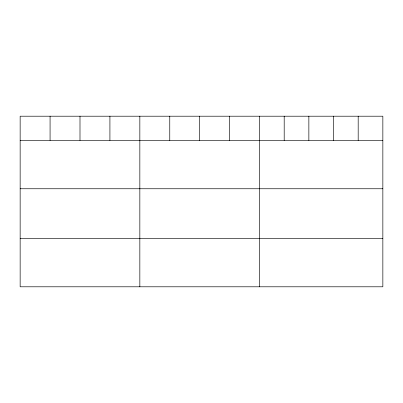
<?xml version="1.0" encoding="UTF-8"?>
<svg xmlns="http://www.w3.org/2000/svg" width="403" height="403" viewBox="0 0 403 403"><rect width="100%" height="100%" fill="white"/><g stroke="black" fill="none" stroke-linecap="round" stroke-linejoin="round"><path stroke-width="0.6" d="M382.85 140.471L382.85 286.795L20.15 286.795L20.15 116.205L382.85 116.205L382.85 140.471L20.15 140.471M20.15 188.755L382.85 188.755M20.15 238.505L382.85 238.505M358.186 116.205L358.186 140.471M333.523 116.205L333.523 140.471M308.859 116.205L308.859 140.471M284.196 116.205L284.196 140.471M259.532 116.205L259.532 286.795M229.609 116.205L229.609 140.471M199.686 116.205L199.686 140.471M169.764 116.205L169.764 140.471M139.841 116.205L139.841 286.795M109.918 116.205L109.918 140.471M79.996 116.205L79.996 140.471M50.073 116.205L50.073 140.471"/></g></svg>
